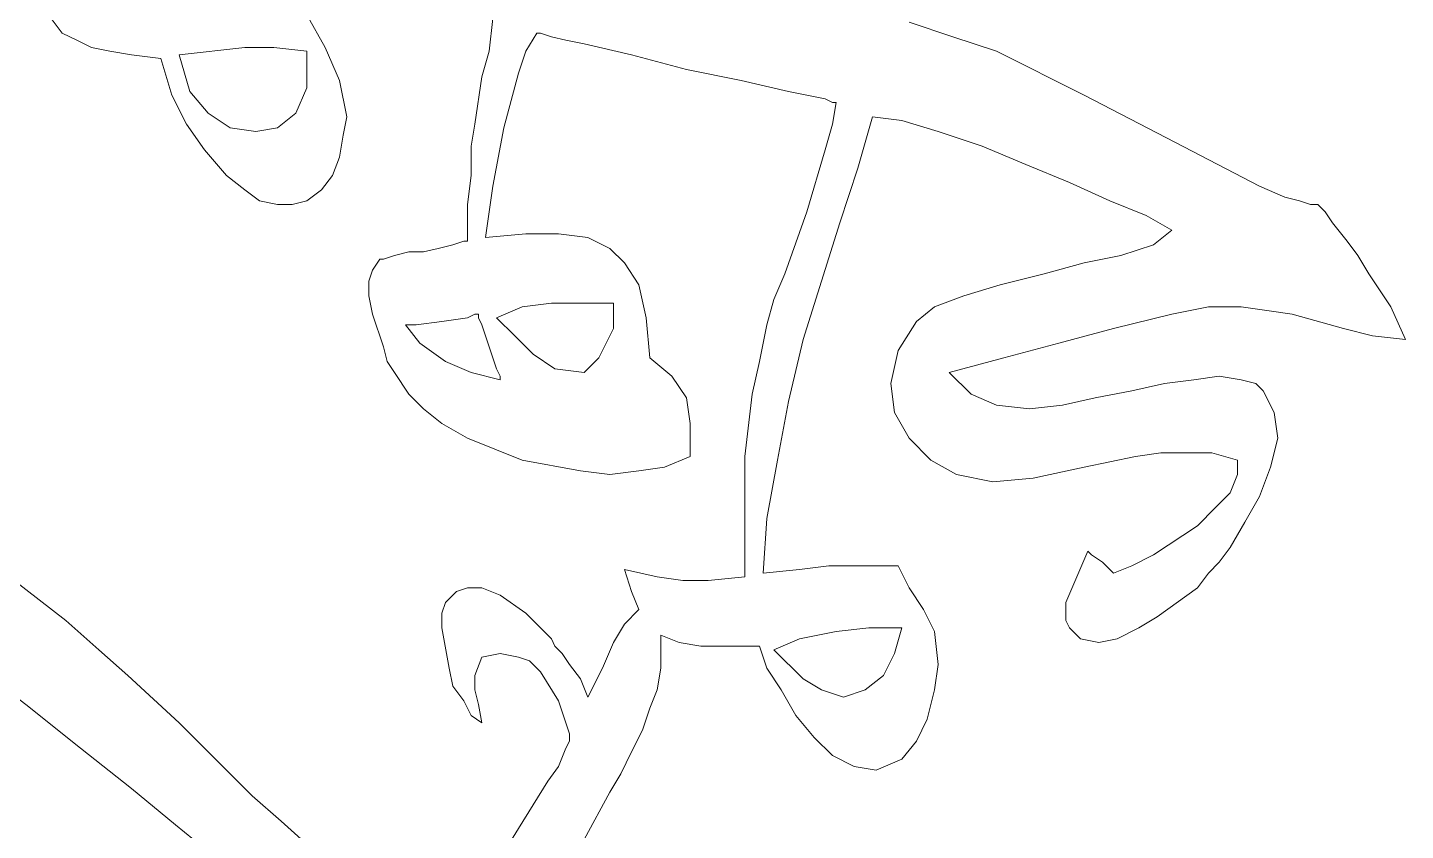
# Model space of a CAD drawing. Header units: centimetres. Extents: x -51 to 51, y -37 to 37.
# Drawn here: x -31.68 to -21.7, y 18.62 to 24.44 of the extents above; entities that cross this region are included whole.
import ezdxf

# ---------------------------------------------------------------- set-up
doc = ezdxf.new("R2010")
doc.units = ezdxf.units.CM
doc.header["$MEASUREMENT"] = 0
doc.layers.add('Layer 1', color=7, linetype='Continuous')

msp = doc.modelspace()

# ---------------------------------------------------------------- linework, layer by layer
at = {"layer": 'Layer 1', "lineweight": 9}
for points, knots in [([(-31.61771, 24.7975), (-31.61771, 24.7975), (-31.56484, 24.63888), (-31.56484, 24.63888), (-31.56484, 24.63888), (-31.56484, 24.63888), (-31.51196, 24.5067), (-31.51196, 24.5067), (-31.51196, 24.5067), (-31.51196, 24.5067), (-31.43265, 24.40095), (-31.43265, 24.40095), (-31.43265, 24.40095), (-31.43265, 24.40095), (-31.32691, 24.34808), (-31.32691, 24.34808), (-31.32691, 24.34808), (-31.32691, 24.34808), (-31.22116, 24.2952), (-31.22116, 24.2952), (-31.22116, 24.2952), (-31.22116, 24.2952), (-31.08898, 24.26877), (-31.08898, 24.26877), (-31.08898, 24.26877), (-31.08898, 24.26877), (-30.93036, 24.24233), (-30.93036, 24.24233), (-30.93036, 24.24233), (-30.93036, 24.24233), (-30.71887, 24.21589), (-30.71887, 24.21589)], [0, 0, 0, 0, 0.1111111, 0.1111111, 0.1111111, 0.1111111, 0.2222222, 0.2222222, 0.2222222, 0.2222222, 0.3333333, 0.3333333, 0.3333333, 0.3333333, 0.4444444, 0.4444444, 0.4444444, 0.4444444, 0.5555556, 0.5555556, 0.5555556, 0.5555556, 0.6666667, 0.6666667, 0.6666667, 0.6666667, 0.7777778, 0.7777778, 0.7777778, 0.7777778, 1, 1, 1, 1]), ([(-29.42348, 23.50211), (-29.42348, 23.50211), (-29.39704, 23.66073), (-29.39704, 23.66073), (-29.39704, 23.66073), (-29.39704, 23.66073), (-29.37061, 23.79291), (-29.37061, 23.79291), (-29.37061, 23.79291), (-29.37061, 23.79291), (-29.42348, 24.05728), (-29.42348, 24.05728), (-29.42348, 24.05728), (-29.42348, 24.05728), (-29.52923, 24.2952), (-29.52923, 24.2952), (-29.52923, 24.2952), (-29.52923, 24.2952), (-29.66141, 24.53313), (-29.66141, 24.53313)], [0, 0, 0, 0, 0.1666667, 0.1666667, 0.1666667, 0.1666667, 0.3333333, 0.3333333, 0.3333333, 0.3333333, 0.5, 0.5, 0.5, 0.5, 0.6666667, 0.6666667, 0.6666667, 0.6666667, 1, 1, 1, 1]), ([(-28.31315, 24.5067), (-28.31315, 24.5067), (-28.33958, 24.26877), (-28.33958, 24.26877), (-28.33958, 24.26877), (-28.33958, 24.26877), (-28.39246, 24.08371), (-28.39246, 24.08371), (-28.39246, 24.08371), (-28.39246, 24.08371), (-28.44533, 23.74004), (-28.44533, 23.74004), (-28.44533, 23.74004), (-28.44533, 23.74004), (-28.47177, 23.58142), (-28.47177, 23.58142), (-28.47177, 23.58142), (-28.47177, 23.58142), (-28.47177, 23.36993), (-28.47177, 23.36993), (-28.47177, 23.36993), (-28.47177, 23.36993), (-28.4982, 23.15844), (-28.4982, 23.15844), (-28.4982, 23.15844), (-28.4982, 23.15844), (-28.4982, 22.89407), (-28.4982, 22.89407)], [0, 0, 0, 0, 0.125, 0.125, 0.125, 0.125, 0.25, 0.25, 0.25, 0.25, 0.375, 0.375, 0.375, 0.375, 0.5, 0.5, 0.5, 0.5, 0.625, 0.625, 0.625, 0.625, 0.75, 0.75, 0.75, 0.75, 1, 1, 1, 1]), ([(-25.29939, 24.48026), (-25.29939, 24.48026), (-24.98215, 24.37451), (-24.98215, 24.37451), (-24.98215, 24.37451), (-24.98215, 24.37451), (-24.66491, 24.26877), (-24.66491, 24.26877), (-24.66491, 24.26877), (-24.66491, 24.26877), (-24.03044, 23.95153), (-24.03044, 23.95153), (-24.03044, 23.95153), (-24.03044, 23.95153), (-23.36953, 23.60786), (-23.36953, 23.60786), (-23.36953, 23.60786), (-23.36953, 23.60786), (-22.76149, 23.29062), (-22.76149, 23.29062)], [0, 0, 0, 0, 0.1666667, 0.1666667, 0.1666667, 0.1666667, 0.3333333, 0.3333333, 0.3333333, 0.3333333, 0.5, 0.5, 0.5, 0.5, 0.6666667, 0.6666667, 0.6666667, 0.6666667, 1, 1, 1, 1]), ([(-28.36602, 22.92051), (-28.36602, 22.92051), (-28.33958, 23.10556), (-28.33958, 23.10556), (-28.33958, 23.10556), (-28.33958, 23.10556), (-28.31315, 23.29062), (-28.31315, 23.29062), (-28.31315, 23.29062), (-28.31315, 23.29062), (-28.23384, 23.7136), (-28.23384, 23.7136), (-28.23384, 23.7136), (-28.23384, 23.7136), (-28.12809, 24.11015), (-28.12809, 24.11015), (-28.12809, 24.11015), (-28.12809, 24.11015), (-28.07522, 24.26877), (-28.07522, 24.26877), (-28.07522, 24.26877), (-28.07522, 24.26877), (-27.99591, 24.40095), (-27.99591, 24.40095)], [0, 0, 0, 0, 0.1428571, 0.1428571, 0.1428571, 0.1428571, 0.2857143, 0.2857143, 0.2857143, 0.2857143, 0.4285714, 0.4285714, 0.4285714, 0.4285714, 0.5714286, 0.5714286, 0.5714286, 0.5714286, 0.7142857, 0.7142857, 0.7142857, 0.7142857, 1, 1, 1, 1]), ([(-27.99591, 24.40095), (-27.99591, 24.40095), (-27.96947, 24.40095), (-27.96947, 24.40095), (-27.96947, 24.40095), (-27.96947, 24.40095), (-27.89016, 24.37451), (-27.89016, 24.37451), (-27.89016, 24.37451), (-27.89016, 24.37451), (-27.78442, 24.34808), (-27.78442, 24.34808), (-27.78442, 24.34808), (-27.78442, 24.34808), (-27.65224, 24.32164), (-27.65224, 24.32164), (-27.65224, 24.32164), (-27.65224, 24.32164), (-27.30856, 24.24233), (-27.30856, 24.24233), (-27.30856, 24.24233), (-27.30856, 24.24233), (-26.91201, 24.13659), (-26.91201, 24.13659), (-26.91201, 24.13659), (-26.91201, 24.13659), (-26.51547, 24.05728), (-26.51547, 24.05728), (-26.51547, 24.05728), (-26.51547, 24.05728), (-26.17179, 23.97797), (-26.17179, 23.97797), (-26.17179, 23.97797), (-26.17179, 23.97797), (-26.03961, 23.95153), (-26.03961, 23.95153), (-26.03961, 23.95153), (-26.03961, 23.95153), (-25.90743, 23.92509), (-25.90743, 23.92509), (-25.90743, 23.92509), (-25.90743, 23.92509), (-25.85456, 23.89866), (-25.85456, 23.89866), (-25.85456, 23.89866), (-25.85456, 23.89866), (-25.82812, 23.89866), (-25.82812, 23.89866)], [0, 0, 0, 0, 0.0769231, 0.0769231, 0.0769231, 0.0769231, 0.1538462, 0.1538462, 0.1538462, 0.1538462, 0.2307692, 0.2307692, 0.2307692, 0.2307692, 0.3076923, 0.3076923, 0.3076923, 0.3076923, 0.3846154, 0.3846154, 0.3846154, 0.3846154, 0.4615385, 0.4615385, 0.4615385, 0.4615385, 0.5384615, 0.5384615, 0.5384615, 0.5384615, 0.6153846, 0.6153846, 0.6153846, 0.6153846, 0.6923077, 0.6923077, 0.6923077, 0.6923077, 0.7692308, 0.7692308, 0.7692308, 0.7692308, 0.8461538, 0.8461538, 0.8461538, 0.8461538, 1, 1, 1, 1]), ([(-29.66141, 24.26877), (-29.66141, 24.26877), (-29.89934, 24.2952), (-29.89934, 24.2952), (-29.89934, 24.2952), (-29.89934, 24.2952), (-30.11083, 24.2952), (-30.11083, 24.2952), (-30.11083, 24.2952), (-30.11083, 24.2952), (-30.58669, 24.24233), (-30.58669, 24.24233)], [0, 0, 0, 0, 0.25, 0.25, 0.25, 0.25, 0.5, 0.5, 0.5, 0.5, 1, 1, 1, 1]), ([(-30.58669, 24.24233), (-30.58669, 24.24233), (-30.50738, 23.97797), (-30.50738, 23.97797), (-30.50738, 23.97797), (-30.50738, 23.97797), (-30.37519, 23.81935), (-30.37519, 23.81935), (-30.37519, 23.81935), (-30.37519, 23.81935), (-30.21658, 23.7136), (-30.21658, 23.7136), (-30.21658, 23.7136), (-30.21658, 23.7136), (-30.03152, 23.68717), (-30.03152, 23.68717), (-30.03152, 23.68717), (-30.03152, 23.68717), (-29.8729, 23.7136), (-29.8729, 23.7136), (-29.8729, 23.7136), (-29.8729, 23.7136), (-29.74072, 23.81935), (-29.74072, 23.81935), (-29.74072, 23.81935), (-29.74072, 23.81935), (-29.66141, 24.0044), (-29.66141, 24.0044), (-29.66141, 24.0044), (-29.66141, 24.0044), (-29.66141, 24.26877), (-29.66141, 24.26877)], [0, 0, 0, 0, 0.1111111, 0.1111111, 0.1111111, 0.1111111, 0.2222222, 0.2222222, 0.2222222, 0.2222222, 0.3333333, 0.3333333, 0.3333333, 0.3333333, 0.4444444, 0.4444444, 0.4444444, 0.4444444, 0.5555556, 0.5555556, 0.5555556, 0.5555556, 0.6666667, 0.6666667, 0.6666667, 0.6666667, 0.7777778, 0.7777778, 0.7777778, 0.7777778, 1, 1, 1, 1]), ([(-30.71887, 24.21589), (-30.71887, 24.21589), (-30.63956, 23.95153), (-30.63956, 23.95153), (-30.63956, 23.95153), (-30.63956, 23.95153), (-30.53381, 23.74004), (-30.53381, 23.74004), (-30.53381, 23.74004), (-30.53381, 23.74004), (-30.40163, 23.55498), (-30.40163, 23.55498), (-30.40163, 23.55498), (-30.40163, 23.55498), (-30.24301, 23.36993), (-30.24301, 23.36993)], [0, 0, 0, 0, 0.2, 0.2, 0.2, 0.2, 0.4, 0.4, 0.4, 0.4, 0.6, 0.6, 0.6, 0.6, 1, 1, 1, 1]), ([(-25.82812, 23.89866), (-25.82812, 23.89866), (-25.85456, 23.74004), (-25.85456, 23.74004), (-25.85456, 23.74004), (-25.85456, 23.74004), (-25.90743, 23.55498), (-25.90743, 23.55498), (-25.90743, 23.55498), (-25.90743, 23.55498), (-26.03961, 23.10556), (-26.03961, 23.10556), (-26.03961, 23.10556), (-26.03961, 23.10556), (-26.19823, 22.65614), (-26.19823, 22.65614), (-26.19823, 22.65614), (-26.19823, 22.65614), (-26.27754, 22.47109), (-26.27754, 22.47109), (-26.27754, 22.47109), (-26.27754, 22.47109), (-26.33041, 22.28603), (-26.33041, 22.28603)], [0, 0, 0, 0, 0.1428571, 0.1428571, 0.1428571, 0.1428571, 0.2857143, 0.2857143, 0.2857143, 0.2857143, 0.4285714, 0.4285714, 0.4285714, 0.4285714, 0.5714286, 0.5714286, 0.5714286, 0.5714286, 0.7142857, 0.7142857, 0.7142857, 0.7142857, 1, 1, 1, 1]), ([(-25.56375, 23.79291), (-25.56375, 23.79291), (-25.6695, 23.4228), (-25.6695, 23.4228), (-25.6695, 23.4228), (-25.6695, 23.4228), (-25.80168, 23.02625), (-25.80168, 23.02625), (-25.80168, 23.02625), (-25.80168, 23.02625), (-26.06605, 22.18029), (-26.06605, 22.18029), (-26.06605, 22.18029), (-26.06605, 22.18029), (-26.17179, 21.73087), (-26.17179, 21.73087), (-26.17179, 21.73087), (-26.17179, 21.73087), (-26.2511, 21.30788), (-26.2511, 21.30788), (-26.2511, 21.30788), (-26.2511, 21.30788), (-26.33041, 20.8849), (-26.33041, 20.8849), (-26.33041, 20.8849), (-26.33041, 20.8849), (-26.35685, 20.48835), (-26.35685, 20.48835)], [0, 0, 0, 0, 0.125, 0.125, 0.125, 0.125, 0.25, 0.25, 0.25, 0.25, 0.375, 0.375, 0.375, 0.375, 0.5, 0.5, 0.5, 0.5, 0.625, 0.625, 0.625, 0.625, 0.75, 0.75, 0.75, 0.75, 1, 1, 1, 1]), ([(-23.39596, 22.97338), (-23.39596, 22.97338), (-23.58102, 23.07913), (-23.58102, 23.07913), (-23.58102, 23.07913), (-23.58102, 23.07913), (-23.84538, 23.18487), (-23.84538, 23.18487), (-23.84538, 23.18487), (-23.84538, 23.18487), (-24.13618, 23.31705), (-24.13618, 23.31705), (-24.13618, 23.31705), (-24.13618, 23.31705), (-24.45342, 23.44924), (-24.45342, 23.44924), (-24.45342, 23.44924), (-24.45342, 23.44924), (-24.77066, 23.58142), (-24.77066, 23.58142), (-24.77066, 23.58142), (-24.77066, 23.58142), (-25.0879, 23.68717), (-25.0879, 23.68717), (-25.0879, 23.68717), (-25.0879, 23.68717), (-25.35226, 23.76647), (-25.35226, 23.76647), (-25.35226, 23.76647), (-25.35226, 23.76647), (-25.56375, 23.79291), (-25.56375, 23.79291)], [0, 0, 0, 0, 0.1111111, 0.1111111, 0.1111111, 0.1111111, 0.2222222, 0.2222222, 0.2222222, 0.2222222, 0.3333333, 0.3333333, 0.3333333, 0.3333333, 0.4444444, 0.4444444, 0.4444444, 0.4444444, 0.5555556, 0.5555556, 0.5555556, 0.5555556, 0.6666667, 0.6666667, 0.6666667, 0.6666667, 0.7777778, 0.7777778, 0.7777778, 0.7777778, 1, 1, 1, 1]), ([(-30.24301, 23.36993), (-30.24301, 23.36993), (-30.11083, 23.26418), (-30.11083, 23.26418), (-30.11083, 23.26418), (-30.11083, 23.26418), (-30.00508, 23.18487), (-30.00508, 23.18487), (-30.00508, 23.18487), (-30.00508, 23.18487), (-29.8729, 23.15844), (-29.8729, 23.15844), (-29.8729, 23.15844), (-29.8729, 23.15844), (-29.76716, 23.15844), (-29.76716, 23.15844), (-29.76716, 23.15844), (-29.76716, 23.15844), (-29.66141, 23.18487), (-29.66141, 23.18487), (-29.66141, 23.18487), (-29.66141, 23.18487), (-29.55566, 23.26418), (-29.55566, 23.26418), (-29.55566, 23.26418), (-29.55566, 23.26418), (-29.47635, 23.36993), (-29.47635, 23.36993), (-29.47635, 23.36993), (-29.47635, 23.36993), (-29.42348, 23.50211), (-29.42348, 23.50211)], [0, 0, 0, 0, 0.1111111, 0.1111111, 0.1111111, 0.1111111, 0.2222222, 0.2222222, 0.2222222, 0.2222222, 0.3333333, 0.3333333, 0.3333333, 0.3333333, 0.4444444, 0.4444444, 0.4444444, 0.4444444, 0.5555556, 0.5555556, 0.5555556, 0.5555556, 0.6666667, 0.6666667, 0.6666667, 0.6666667, 0.7777778, 0.7777778, 0.7777778, 0.7777778, 1, 1, 1, 1]), ([(-22.76149, 23.29062), (-22.76149, 23.29062), (-22.57643, 23.21131), (-22.57643, 23.21131), (-22.57643, 23.21131), (-22.57643, 23.21131), (-22.47069, 23.18487), (-22.47069, 23.18487), (-22.47069, 23.18487), (-22.47069, 23.18487), (-22.39138, 23.15844), (-22.39138, 23.15844), (-22.39138, 23.15844), (-22.39138, 23.15844), (-22.3385, 23.15844), (-22.3385, 23.15844), (-22.3385, 23.15844), (-22.3385, 23.15844), (-22.28563, 23.10556), (-22.28563, 23.10556), (-22.28563, 23.10556), (-22.28563, 23.10556), (-22.23276, 23.02625), (-22.23276, 23.02625), (-22.23276, 23.02625), (-22.23276, 23.02625), (-22.12701, 22.89407), (-22.12701, 22.89407), (-22.12701, 22.89407), (-22.12701, 22.89407), (-22.0477, 22.78832), (-22.0477, 22.78832), (-22.0477, 22.78832), (-22.0477, 22.78832), (-21.96839, 22.65614), (-21.96839, 22.65614)], [0, 0, 0, 0, 0.1, 0.1, 0.1, 0.1, 0.2, 0.2, 0.2, 0.2, 0.3, 0.3, 0.3, 0.3, 0.4, 0.4, 0.4, 0.4, 0.5, 0.5, 0.5, 0.5, 0.6, 0.6, 0.6, 0.6, 0.7, 0.7, 0.7, 0.7, 0.8, 0.8, 0.8, 0.8, 1, 1, 1, 1]), ([(-25.24652, 22.31247), (-25.24652, 22.31247), (-25.11433, 22.41821), (-25.11433, 22.41821), (-25.11433, 22.41821), (-25.11433, 22.41821), (-24.90284, 22.49752), (-24.90284, 22.49752), (-24.90284, 22.49752), (-24.90284, 22.49752), (-24.63848, 22.57683), (-24.63848, 22.57683), (-24.63848, 22.57683), (-24.63848, 22.57683), (-24.32124, 22.65614), (-24.32124, 22.65614), (-24.32124, 22.65614), (-24.32124, 22.65614), (-24.03044, 22.73545), (-24.03044, 22.73545), (-24.03044, 22.73545), (-24.03044, 22.73545), (-23.76607, 22.78832), (-23.76607, 22.78832), (-23.76607, 22.78832), (-23.76607, 22.78832), (-23.52815, 22.86763), (-23.52815, 22.86763), (-23.52815, 22.86763), (-23.52815, 22.86763), (-23.39596, 22.97338), (-23.39596, 22.97338)], [0, 0, 0, 0, 0.1111111, 0.1111111, 0.1111111, 0.1111111, 0.2222222, 0.2222222, 0.2222222, 0.2222222, 0.3333333, 0.3333333, 0.3333333, 0.3333333, 0.4444444, 0.4444444, 0.4444444, 0.4444444, 0.5555556, 0.5555556, 0.5555556, 0.5555556, 0.6666667, 0.6666667, 0.6666667, 0.6666667, 0.7777778, 0.7777778, 0.7777778, 0.7777778, 1, 1, 1, 1]), ([(-28.4982, 22.89407), (-28.4982, 22.89407), (-28.52464, 22.89407), (-28.52464, 22.89407), (-28.52464, 22.89407), (-28.52464, 22.89407), (-28.60395, 22.86763), (-28.60395, 22.86763), (-28.60395, 22.86763), (-28.60395, 22.86763), (-28.7097, 22.8412), (-28.7097, 22.8412), (-28.7097, 22.8412), (-28.7097, 22.8412), (-28.81544, 22.81476), (-28.81544, 22.81476), (-28.81544, 22.81476), (-28.81544, 22.81476), (-28.92119, 22.81476), (-28.92119, 22.81476), (-28.92119, 22.81476), (-28.92119, 22.81476), (-29.02693, 22.78832), (-29.02693, 22.78832), (-29.02693, 22.78832), (-29.02693, 22.78832), (-29.10624, 22.76189), (-29.10624, 22.76189), (-29.10624, 22.76189), (-29.10624, 22.76189), (-29.13268, 22.76189), (-29.13268, 22.76189)], [0, 0, 0, 0, 0.1111111, 0.1111111, 0.1111111, 0.1111111, 0.2222222, 0.2222222, 0.2222222, 0.2222222, 0.3333333, 0.3333333, 0.3333333, 0.3333333, 0.4444444, 0.4444444, 0.4444444, 0.4444444, 0.5555556, 0.5555556, 0.5555556, 0.5555556, 0.6666667, 0.6666667, 0.6666667, 0.6666667, 0.7777778, 0.7777778, 0.7777778, 0.7777778, 1, 1, 1, 1]), ([(-27.17638, 22.0481), (-27.17638, 22.0481), (-27.20282, 22.3389), (-27.20282, 22.3389), (-27.20282, 22.3389), (-27.20282, 22.3389), (-27.25569, 22.57683), (-27.25569, 22.57683), (-27.25569, 22.57683), (-27.25569, 22.57683), (-27.36144, 22.73545), (-27.36144, 22.73545), (-27.36144, 22.73545), (-27.36144, 22.73545), (-27.46718, 22.8412), (-27.46718, 22.8412), (-27.46718, 22.8412), (-27.46718, 22.8412), (-27.6258, 22.92051), (-27.6258, 22.92051), (-27.6258, 22.92051), (-27.6258, 22.92051), (-27.83729, 22.94694), (-27.83729, 22.94694), (-27.83729, 22.94694), (-27.83729, 22.94694), (-28.07522, 22.94694), (-28.07522, 22.94694), (-28.07522, 22.94694), (-28.07522, 22.94694), (-28.36602, 22.92051), (-28.36602, 22.92051)], [0, 0, 0, 0, 0.1111111, 0.1111111, 0.1111111, 0.1111111, 0.2222222, 0.2222222, 0.2222222, 0.2222222, 0.3333333, 0.3333333, 0.3333333, 0.3333333, 0.4444444, 0.4444444, 0.4444444, 0.4444444, 0.5555556, 0.5555556, 0.5555556, 0.5555556, 0.6666667, 0.6666667, 0.6666667, 0.6666667, 0.7777778, 0.7777778, 0.7777778, 0.7777778, 1, 1, 1, 1]), ([(-29.13268, 22.76189), (-29.13268, 22.76189), (-29.18555, 22.68258), (-29.18555, 22.68258), (-29.18555, 22.68258), (-29.18555, 22.68258), (-29.21199, 22.60327), (-29.21199, 22.60327), (-29.21199, 22.60327), (-29.21199, 22.60327), (-29.21199, 22.49752), (-29.21199, 22.49752), (-29.21199, 22.49752), (-29.21199, 22.49752), (-29.18555, 22.36534), (-29.18555, 22.36534), (-29.18555, 22.36534), (-29.18555, 22.36534), (-29.10624, 22.12741), (-29.10624, 22.12741), (-29.10624, 22.12741), (-29.10624, 22.12741), (-29.07981, 22.02167), (-29.07981, 22.02167), (-29.07981, 22.02167), (-29.07981, 22.02167), (-29.02693, 21.94236), (-29.02693, 21.94236)], [0, 0, 0, 0, 0.125, 0.125, 0.125, 0.125, 0.25, 0.25, 0.25, 0.25, 0.375, 0.375, 0.375, 0.375, 0.5, 0.5, 0.5, 0.5, 0.625, 0.625, 0.625, 0.625, 0.75, 0.75, 0.75, 0.75, 1, 1, 1, 1]), ([(-21.96839, 22.65614), (-21.96839, 22.65614), (-21.80977, 22.41821), (-21.80977, 22.41821), (-21.80977, 22.41821), (-21.80977, 22.41821), (-21.70403, 22.18029), (-21.70403, 22.18029)], [0, 0, 0, 0, 0.3333333, 0.3333333, 0.3333333, 0.3333333, 1, 1, 1, 1]), ([(-28.94762, 22.28603), (-28.94762, 22.28603), (-28.92119, 22.28603), (-28.92119, 22.28603), (-28.92119, 22.28603), (-28.92119, 22.28603), (-28.86831, 22.28603), (-28.86831, 22.28603), (-28.86831, 22.28603), (-28.86831, 22.28603), (-28.68326, 22.31247), (-28.68326, 22.31247), (-28.68326, 22.31247), (-28.68326, 22.31247), (-28.4982, 22.3389), (-28.4982, 22.3389), (-28.4982, 22.3389), (-28.4982, 22.3389), (-28.44533, 22.36534), (-28.44533, 22.36534), (-28.44533, 22.36534), (-28.44533, 22.36534), (-28.41889, 22.36534), (-28.41889, 22.36534)], [0, 0, 0, 0, 0.1428571, 0.1428571, 0.1428571, 0.1428571, 0.2857143, 0.2857143, 0.2857143, 0.2857143, 0.4285714, 0.4285714, 0.4285714, 0.4285714, 0.5714286, 0.5714286, 0.5714286, 0.5714286, 0.7142857, 0.7142857, 0.7142857, 0.7142857, 1, 1, 1, 1]), ([(-28.41889, 22.36534), (-28.41889, 22.36534), (-28.41889, 22.3389), (-28.41889, 22.3389), (-28.41889, 22.3389), (-28.41889, 22.3389), (-28.39246, 22.28603), (-28.39246, 22.28603), (-28.39246, 22.28603), (-28.39246, 22.28603), (-28.33958, 22.12741), (-28.33958, 22.12741), (-28.33958, 22.12741), (-28.33958, 22.12741), (-28.28671, 21.96879), (-28.28671, 21.96879), (-28.28671, 21.96879), (-28.28671, 21.96879), (-28.26028, 21.91592), (-28.26028, 21.91592), (-28.26028, 21.91592), (-28.26028, 21.91592), (-28.26028, 21.88948), (-28.26028, 21.88948)], [0, 0, 0, 0, 0.1428571, 0.1428571, 0.1428571, 0.1428571, 0.2857143, 0.2857143, 0.2857143, 0.2857143, 0.4285714, 0.4285714, 0.4285714, 0.4285714, 0.5714286, 0.5714286, 0.5714286, 0.5714286, 0.7142857, 0.7142857, 0.7142857, 0.7142857, 1, 1, 1, 1]), ([(-28.28671, 22.3389), (-28.28671, 22.3389), (-28.10166, 22.41821), (-28.10166, 22.41821), (-28.10166, 22.41821), (-28.10166, 22.41821), (-27.89016, 22.44465), (-27.89016, 22.44465), (-27.89016, 22.44465), (-27.89016, 22.44465), (-27.65224, 22.44465), (-27.65224, 22.44465), (-27.65224, 22.44465), (-27.65224, 22.44465), (-27.44074, 22.44465), (-27.44074, 22.44465)], [0, 0, 0, 0, 0.2, 0.2, 0.2, 0.2, 0.4, 0.4, 0.4, 0.4, 0.6, 0.6, 0.6, 0.6, 1, 1, 1, 1]), ([(-27.44074, 22.44465), (-27.44074, 22.44465), (-27.44074, 22.2596), (-27.44074, 22.2596), (-27.44074, 22.2596), (-27.44074, 22.2596), (-27.49362, 22.15385), (-27.49362, 22.15385), (-27.49362, 22.15385), (-27.49362, 22.15385), (-27.54649, 22.0481), (-27.54649, 22.0481), (-27.54649, 22.0481), (-27.54649, 22.0481), (-27.65224, 21.94236), (-27.65224, 21.94236)], [0, 0, 0, 0, 0.2, 0.2, 0.2, 0.2, 0.4, 0.4, 0.4, 0.4, 0.6, 0.6, 0.6, 0.6, 1, 1, 1, 1]), ([(-23.39596, 22.36534), (-23.39596, 22.36534), (-23.81895, 22.2596), (-23.81895, 22.2596), (-23.81895, 22.2596), (-23.81895, 22.2596), (-24.21549, 22.15385), (-24.21549, 22.15385), (-24.21549, 22.15385), (-24.21549, 22.15385), (-24.61204, 22.0481), (-24.61204, 22.0481), (-24.61204, 22.0481), (-24.61204, 22.0481), (-25.00859, 21.94236), (-25.00859, 21.94236)], [0, 0, 0, 0, 0.2, 0.2, 0.2, 0.2, 0.4, 0.4, 0.4, 0.4, 0.6, 0.6, 0.6, 0.6, 1, 1, 1, 1]), ([(-21.70403, 22.18029), (-21.70403, 22.18029), (-21.94196, 22.20672), (-21.94196, 22.20672), (-21.94196, 22.20672), (-21.94196, 22.20672), (-22.15345, 22.2596), (-22.15345, 22.2596), (-22.15345, 22.2596), (-22.15345, 22.2596), (-22.52356, 22.36534), (-22.52356, 22.36534), (-22.52356, 22.36534), (-22.52356, 22.36534), (-22.70861, 22.39178), (-22.70861, 22.39178), (-22.70861, 22.39178), (-22.70861, 22.39178), (-22.89367, 22.41821), (-22.89367, 22.41821), (-22.89367, 22.41821), (-22.89367, 22.41821), (-23.1316, 22.41821), (-23.1316, 22.41821), (-23.1316, 22.41821), (-23.1316, 22.41821), (-23.39596, 22.36534), (-23.39596, 22.36534)], [0, 0, 0, 0, 0.125, 0.125, 0.125, 0.125, 0.25, 0.25, 0.25, 0.25, 0.375, 0.375, 0.375, 0.375, 0.5, 0.5, 0.5, 0.5, 0.625, 0.625, 0.625, 0.625, 0.75, 0.75, 0.75, 0.75, 1, 1, 1, 1]), ([(-28.26028, 21.88948), (-28.26028, 21.88948), (-28.47177, 21.94236), (-28.47177, 21.94236), (-28.47177, 21.94236), (-28.47177, 21.94236), (-28.65682, 22.02167), (-28.65682, 22.02167), (-28.65682, 22.02167), (-28.65682, 22.02167), (-28.84188, 22.15385), (-28.84188, 22.15385), (-28.84188, 22.15385), (-28.84188, 22.15385), (-28.94762, 22.28603), (-28.94762, 22.28603)], [0, 0, 0, 0, 0.2, 0.2, 0.2, 0.2, 0.4, 0.4, 0.4, 0.4, 0.6, 0.6, 0.6, 0.6, 1, 1, 1, 1]), ([(-27.65224, 21.94236), (-27.65224, 21.94236), (-27.86373, 21.96879), (-27.86373, 21.96879), (-27.86373, 21.96879), (-27.86373, 21.96879), (-28.02235, 22.07454), (-28.02235, 22.07454), (-28.02235, 22.07454), (-28.02235, 22.07454), (-28.15453, 22.20672), (-28.15453, 22.20672), (-28.15453, 22.20672), (-28.15453, 22.20672), (-28.28671, 22.3389), (-28.28671, 22.3389)], [0, 0, 0, 0, 0.2, 0.2, 0.2, 0.2, 0.4, 0.4, 0.4, 0.4, 0.6, 0.6, 0.6, 0.6, 1, 1, 1, 1]), ([(-26.33041, 22.28603), (-26.33041, 22.28603), (-26.38329, 22.02167), (-26.38329, 22.02167), (-26.38329, 22.02167), (-26.38329, 22.02167), (-26.43616, 21.78374), (-26.43616, 21.78374), (-26.43616, 21.78374), (-26.43616, 21.78374), (-26.48903, 21.33432), (-26.48903, 21.33432), (-26.48903, 21.33432), (-26.48903, 21.33432), (-26.48903, 20.91133), (-26.48903, 20.91133), (-26.48903, 20.91133), (-26.48903, 20.91133), (-26.48903, 20.46191), (-26.48903, 20.46191)], [0, 0, 0, 0, 0.1666667, 0.1666667, 0.1666667, 0.1666667, 0.3333333, 0.3333333, 0.3333333, 0.3333333, 0.5, 0.5, 0.5, 0.5, 0.6666667, 0.6666667, 0.6666667, 0.6666667, 1, 1, 1, 1]), ([(-24.40055, 21.1757), (-24.40055, 21.1757), (-24.69135, 21.14926), (-24.69135, 21.14926), (-24.69135, 21.14926), (-24.69135, 21.14926), (-24.95572, 21.20214), (-24.95572, 21.20214), (-24.95572, 21.20214), (-24.95572, 21.20214), (-25.14077, 21.30788), (-25.14077, 21.30788), (-25.14077, 21.30788), (-25.14077, 21.30788), (-25.29939, 21.4665), (-25.29939, 21.4665), (-25.29939, 21.4665), (-25.29939, 21.4665), (-25.40514, 21.65156), (-25.40514, 21.65156), (-25.40514, 21.65156), (-25.40514, 21.65156), (-25.43157, 21.86305), (-25.43157, 21.86305), (-25.43157, 21.86305), (-25.43157, 21.86305), (-25.3787, 22.10098), (-25.3787, 22.10098), (-25.3787, 22.10098), (-25.3787, 22.10098), (-25.24652, 22.31247), (-25.24652, 22.31247)], [0, 0, 0, 0, 0.1111111, 0.1111111, 0.1111111, 0.1111111, 0.2222222, 0.2222222, 0.2222222, 0.2222222, 0.3333333, 0.3333333, 0.3333333, 0.3333333, 0.4444444, 0.4444444, 0.4444444, 0.4444444, 0.5555556, 0.5555556, 0.5555556, 0.5555556, 0.6666667, 0.6666667, 0.6666667, 0.6666667, 0.7777778, 0.7777778, 0.7777778, 0.7777778, 1, 1, 1, 1]), ([(-26.88558, 21.33432), (-26.88558, 21.33432), (-26.88558, 21.57225), (-26.88558, 21.57225), (-26.88558, 21.57225), (-26.88558, 21.57225), (-26.91201, 21.7573), (-26.91201, 21.7573), (-26.91201, 21.7573), (-26.91201, 21.7573), (-27.01776, 21.91592), (-27.01776, 21.91592), (-27.01776, 21.91592), (-27.01776, 21.91592), (-27.17638, 22.0481), (-27.17638, 22.0481)], [0, 0, 0, 0, 0.2, 0.2, 0.2, 0.2, 0.4, 0.4, 0.4, 0.4, 0.6, 0.6, 0.6, 0.6, 1, 1, 1, 1]), ([(-29.02693, 21.94236), (-29.02693, 21.94236), (-28.92119, 21.78374), (-28.92119, 21.78374), (-28.92119, 21.78374), (-28.92119, 21.78374), (-28.81544, 21.67799), (-28.81544, 21.67799), (-28.81544, 21.67799), (-28.81544, 21.67799), (-28.68326, 21.57225), (-28.68326, 21.57225), (-28.68326, 21.57225), (-28.68326, 21.57225), (-28.4982, 21.4665), (-28.4982, 21.4665)], [0, 0, 0, 0, 0.2, 0.2, 0.2, 0.2, 0.4, 0.4, 0.4, 0.4, 0.6, 0.6, 0.6, 0.6, 1, 1, 1, 1]), ([(-25.00859, 21.94236), (-25.00859, 21.94236), (-24.84997, 21.78374), (-24.84997, 21.78374), (-24.84997, 21.78374), (-24.84997, 21.78374), (-24.66491, 21.70443), (-24.66491, 21.70443), (-24.66491, 21.70443), (-24.66491, 21.70443), (-24.42699, 21.67799), (-24.42699, 21.67799), (-24.42699, 21.67799), (-24.42699, 21.67799), (-24.18906, 21.70443), (-24.18906, 21.70443), (-24.18906, 21.70443), (-24.18906, 21.70443), (-23.95113, 21.7573), (-23.95113, 21.7573), (-23.95113, 21.7573), (-23.95113, 21.7573), (-23.68676, 21.81017), (-23.68676, 21.81017), (-23.68676, 21.81017), (-23.68676, 21.81017), (-23.44884, 21.86305), (-23.44884, 21.86305), (-23.44884, 21.86305), (-23.44884, 21.86305), (-23.23734, 21.88948), (-23.23734, 21.88948)], [0, 0, 0, 0, 0.1111111, 0.1111111, 0.1111111, 0.1111111, 0.2222222, 0.2222222, 0.2222222, 0.2222222, 0.3333333, 0.3333333, 0.3333333, 0.3333333, 0.4444444, 0.4444444, 0.4444444, 0.4444444, 0.5555556, 0.5555556, 0.5555556, 0.5555556, 0.6666667, 0.6666667, 0.6666667, 0.6666667, 0.7777778, 0.7777778, 0.7777778, 0.7777778, 1, 1, 1, 1]), ([(-23.23734, 21.88948), (-23.23734, 21.88948), (-23.05229, 21.91592), (-23.05229, 21.91592), (-23.05229, 21.91592), (-23.05229, 21.91592), (-22.89367, 21.88948), (-22.89367, 21.88948)], [0, 0, 0, 0, 0.3333333, 0.3333333, 0.3333333, 0.3333333, 1, 1, 1, 1]), ([(-22.89367, 21.88948), (-22.89367, 21.88948), (-22.78792, 21.86305), (-22.78792, 21.86305), (-22.78792, 21.86305), (-22.78792, 21.86305), (-22.73505, 21.81017), (-22.73505, 21.81017), (-22.73505, 21.81017), (-22.73505, 21.81017), (-22.65574, 21.65156), (-22.65574, 21.65156), (-22.65574, 21.65156), (-22.65574, 21.65156), (-22.6293, 21.4665), (-22.6293, 21.4665), (-22.6293, 21.4665), (-22.6293, 21.4665), (-22.68218, 21.25501), (-22.68218, 21.25501), (-22.68218, 21.25501), (-22.68218, 21.25501), (-22.76149, 21.04352), (-22.76149, 21.04352), (-22.76149, 21.04352), (-22.76149, 21.04352), (-22.86723, 20.85846), (-22.86723, 20.85846), (-22.86723, 20.85846), (-22.86723, 20.85846), (-22.97298, 20.67341), (-22.97298, 20.67341), (-22.97298, 20.67341), (-22.97298, 20.67341), (-23.05229, 20.56766), (-23.05229, 20.56766)], [0, 0, 0, 0, 0.1, 0.1, 0.1, 0.1, 0.2, 0.2, 0.2, 0.2, 0.3, 0.3, 0.3, 0.3, 0.4, 0.4, 0.4, 0.4, 0.5, 0.5, 0.5, 0.5, 0.6, 0.6, 0.6, 0.6, 0.7, 0.7, 0.7, 0.7, 0.8, 0.8, 0.8, 0.8, 1, 1, 1, 1]), ([(-28.4982, 21.4665), (-28.4982, 21.4665), (-28.10166, 21.30788), (-28.10166, 21.30788), (-28.10166, 21.30788), (-28.10166, 21.30788), (-27.67867, 21.22857), (-27.67867, 21.22857), (-27.67867, 21.22857), (-27.67867, 21.22857), (-27.46718, 21.20214), (-27.46718, 21.20214), (-27.46718, 21.20214), (-27.46718, 21.20214), (-27.25569, 21.22857), (-27.25569, 21.22857), (-27.25569, 21.22857), (-27.25569, 21.22857), (-27.07063, 21.25501), (-27.07063, 21.25501), (-27.07063, 21.25501), (-27.07063, 21.25501), (-26.88558, 21.33432), (-26.88558, 21.33432)], [0, 0, 0, 0, 0.1428571, 0.1428571, 0.1428571, 0.1428571, 0.2857143, 0.2857143, 0.2857143, 0.2857143, 0.4285714, 0.4285714, 0.4285714, 0.4285714, 0.5714286, 0.5714286, 0.5714286, 0.5714286, 0.7142857, 0.7142857, 0.7142857, 0.7142857, 1, 1, 1, 1]), ([(-22.92011, 21.30788), (-22.92011, 21.30788), (-23.10516, 21.36075), (-23.10516, 21.36075), (-23.10516, 21.36075), (-23.10516, 21.36075), (-23.26378, 21.36075), (-23.26378, 21.36075), (-23.26378, 21.36075), (-23.26378, 21.36075), (-23.47527, 21.36075), (-23.47527, 21.36075), (-23.47527, 21.36075), (-23.47527, 21.36075), (-23.66033, 21.33432), (-23.66033, 21.33432), (-23.66033, 21.33432), (-23.66033, 21.33432), (-24.03044, 21.25501), (-24.03044, 21.25501), (-24.03044, 21.25501), (-24.03044, 21.25501), (-24.40055, 21.1757), (-24.40055, 21.1757)], [0, 0, 0, 0, 0.1428571, 0.1428571, 0.1428571, 0.1428571, 0.2857143, 0.2857143, 0.2857143, 0.2857143, 0.4285714, 0.4285714, 0.4285714, 0.4285714, 0.5714286, 0.5714286, 0.5714286, 0.5714286, 0.7142857, 0.7142857, 0.7142857, 0.7142857, 1, 1, 1, 1]), ([(-23.81895, 20.48835), (-23.81895, 20.48835), (-23.68676, 20.54122), (-23.68676, 20.54122), (-23.68676, 20.54122), (-23.68676, 20.54122), (-23.52815, 20.62053), (-23.52815, 20.62053), (-23.52815, 20.62053), (-23.52815, 20.62053), (-23.21091, 20.83203), (-23.21091, 20.83203), (-23.21091, 20.83203), (-23.21091, 20.83203), (-23.07873, 20.96421), (-23.07873, 20.96421), (-23.07873, 20.96421), (-23.07873, 20.96421), (-22.97298, 21.06995), (-22.97298, 21.06995), (-22.97298, 21.06995), (-22.97298, 21.06995), (-22.92011, 21.20214), (-22.92011, 21.20214), (-22.92011, 21.20214), (-22.92011, 21.20214), (-22.92011, 21.30788), (-22.92011, 21.30788)], [0, 0, 0, 0, 0.125, 0.125, 0.125, 0.125, 0.25, 0.25, 0.25, 0.25, 0.375, 0.375, 0.375, 0.375, 0.5, 0.5, 0.5, 0.5, 0.625, 0.625, 0.625, 0.625, 0.75, 0.75, 0.75, 0.75, 1, 1, 1, 1]), ([(-31.40622, 20.14468), (-31.40622, 20.14468), (-31.98782, 20.5941), (-31.98782, 20.5941), (-31.98782, 20.5941), (-31.98782, 20.5941), (-32.54299, 21.06995), (-32.54299, 21.06995)], [0, 0, 0, 0, 0.3333333, 0.3333333, 0.3333333, 0.3333333, 1, 1, 1, 1]), ([(-24.05687, 20.01249), (-24.05687, 20.01249), (-24.13618, 20.0918), (-24.13618, 20.0918), (-24.13618, 20.0918), (-24.13618, 20.0918), (-24.16262, 20.14468), (-24.16262, 20.14468), (-24.16262, 20.14468), (-24.16262, 20.14468), (-24.16262, 20.22399), (-24.16262, 20.22399), (-24.16262, 20.22399), (-24.16262, 20.22399), (-24.16262, 20.27686), (-24.16262, 20.27686), (-24.16262, 20.27686), (-24.16262, 20.27686), (-24.08331, 20.46191), (-24.08331, 20.46191), (-24.08331, 20.46191), (-24.08331, 20.46191), (-24.004, 20.64697), (-24.004, 20.64697)], [0, 0, 0, 0, 0.1428571, 0.1428571, 0.1428571, 0.1428571, 0.2857143, 0.2857143, 0.2857143, 0.2857143, 0.4285714, 0.4285714, 0.4285714, 0.4285714, 0.5714286, 0.5714286, 0.5714286, 0.5714286, 0.7142857, 0.7142857, 0.7142857, 0.7142857, 1, 1, 1, 1]), ([(-23.05229, 20.56766), (-23.05229, 20.56766), (-23.1316, 20.48835), (-23.1316, 20.48835), (-23.1316, 20.48835), (-23.1316, 20.48835), (-23.21091, 20.3826), (-23.21091, 20.3826), (-23.21091, 20.3826), (-23.21091, 20.3826), (-23.50171, 20.17111), (-23.50171, 20.17111), (-23.50171, 20.17111), (-23.50171, 20.17111), (-23.63389, 20.0918), (-23.63389, 20.0918), (-23.63389, 20.0918), (-23.63389, 20.0918), (-23.79251, 20.01249), (-23.79251, 20.01249), (-23.79251, 20.01249), (-23.79251, 20.01249), (-23.92469, 19.98606), (-23.92469, 19.98606), (-23.92469, 19.98606), (-23.92469, 19.98606), (-24.05687, 20.01249), (-24.05687, 20.01249)], [0, 0, 0, 0, 0.125, 0.125, 0.125, 0.125, 0.25, 0.25, 0.25, 0.25, 0.375, 0.375, 0.375, 0.375, 0.5, 0.5, 0.5, 0.5, 0.625, 0.625, 0.625, 0.625, 0.75, 0.75, 0.75, 0.75, 1, 1, 1, 1]), ([(-24.004, 20.64697), (-24.004, 20.64697), (-23.97757, 20.62053), (-23.97757, 20.62053), (-23.97757, 20.62053), (-23.97757, 20.62053), (-23.89826, 20.56766), (-23.89826, 20.56766), (-23.89826, 20.56766), (-23.89826, 20.56766), (-23.84538, 20.51479), (-23.84538, 20.51479), (-23.84538, 20.51479), (-23.84538, 20.51479), (-23.81895, 20.48835), (-23.81895, 20.48835)], [0, 0, 0, 0, 0.2, 0.2, 0.2, 0.2, 0.4, 0.4, 0.4, 0.4, 0.6, 0.6, 0.6, 0.6, 1, 1, 1, 1]), ([(-26.48903, 20.46191), (-26.48903, 20.46191), (-26.7534, 20.43548), (-26.7534, 20.43548), (-26.7534, 20.43548), (-26.7534, 20.43548), (-26.93845, 20.43548), (-26.93845, 20.43548), (-26.93845, 20.43548), (-26.93845, 20.43548), (-27.12351, 20.46191), (-27.12351, 20.46191), (-27.12351, 20.46191), (-27.12351, 20.46191), (-27.36144, 20.51479), (-27.36144, 20.51479)], [0, 0, 0, 0, 0.2, 0.2, 0.2, 0.2, 0.4, 0.4, 0.4, 0.4, 0.6, 0.6, 0.6, 0.6, 1, 1, 1, 1]), ([(-27.36144, 20.51479), (-27.36144, 20.51479), (-27.30856, 20.35617), (-27.30856, 20.35617), (-27.30856, 20.35617), (-27.30856, 20.35617), (-27.25569, 20.22399), (-27.25569, 20.22399)], [0, 0, 0, 0, 0.3333333, 0.3333333, 0.3333333, 0.3333333, 1, 1, 1, 1]), ([(-26.35685, 20.48835), (-26.35685, 20.48835), (-26.09248, 20.51479), (-26.09248, 20.51479), (-26.09248, 20.51479), (-26.09248, 20.51479), (-25.88099, 20.54122), (-25.88099, 20.54122), (-25.88099, 20.54122), (-25.88099, 20.54122), (-25.64306, 20.54122), (-25.64306, 20.54122), (-25.64306, 20.54122), (-25.64306, 20.54122), (-25.3787, 20.54122), (-25.3787, 20.54122)], [0, 0, 0, 0, 0.2, 0.2, 0.2, 0.2, 0.4, 0.4, 0.4, 0.4, 0.6, 0.6, 0.6, 0.6, 1, 1, 1, 1]), ([(-25.3787, 20.54122), (-25.3787, 20.54122), (-25.29939, 20.3826), (-25.29939, 20.3826), (-25.29939, 20.3826), (-25.29939, 20.3826), (-25.19364, 20.22399), (-25.19364, 20.22399), (-25.19364, 20.22399), (-25.19364, 20.22399), (-25.11433, 20.06537), (-25.11433, 20.06537), (-25.11433, 20.06537), (-25.11433, 20.06537), (-25.0879, 19.82744), (-25.0879, 19.82744)], [0, 0, 0, 0, 0.2, 0.2, 0.2, 0.2, 0.4, 0.4, 0.4, 0.4, 0.6, 0.6, 0.6, 0.6, 1, 1, 1, 1]), ([(-27.94304, 20.06537), (-27.94304, 20.06537), (-27.99591, 20.11824), (-27.99591, 20.11824), (-27.99591, 20.11824), (-27.99591, 20.11824), (-28.07522, 20.19755), (-28.07522, 20.19755), (-28.07522, 20.19755), (-28.07522, 20.19755), (-28.26028, 20.32973), (-28.26028, 20.32973), (-28.26028, 20.32973), (-28.26028, 20.32973), (-28.39246, 20.3826), (-28.39246, 20.3826), (-28.39246, 20.3826), (-28.39246, 20.3826), (-28.4982, 20.3826), (-28.4982, 20.3826), (-28.4982, 20.3826), (-28.4982, 20.3826), (-28.57751, 20.35617), (-28.57751, 20.35617), (-28.57751, 20.35617), (-28.57751, 20.35617), (-28.65682, 20.27686), (-28.65682, 20.27686)], [0, 0, 0, 0, 0.125, 0.125, 0.125, 0.125, 0.25, 0.25, 0.25, 0.25, 0.375, 0.375, 0.375, 0.375, 0.5, 0.5, 0.5, 0.5, 0.625, 0.625, 0.625, 0.625, 0.75, 0.75, 0.75, 0.75, 1, 1, 1, 1]), ([(-28.65682, 20.27686), (-28.65682, 20.27686), (-28.68326, 20.19755), (-28.68326, 20.19755), (-28.68326, 20.19755), (-28.68326, 20.19755), (-28.68326, 20.0918), (-28.68326, 20.0918), (-28.68326, 20.0918), (-28.68326, 20.0918), (-28.63039, 19.801), (-28.63039, 19.801), (-28.63039, 19.801), (-28.63039, 19.801), (-28.60395, 19.66882), (-28.60395, 19.66882), (-28.60395, 19.66882), (-28.60395, 19.66882), (-28.52464, 19.56307), (-28.52464, 19.56307), (-28.52464, 19.56307), (-28.52464, 19.56307), (-28.47177, 19.45733), (-28.47177, 19.45733), (-28.47177, 19.45733), (-28.47177, 19.45733), (-28.39246, 19.40446), (-28.39246, 19.40446)], [0, 0, 0, 0, 0.125, 0.125, 0.125, 0.125, 0.25, 0.25, 0.25, 0.25, 0.375, 0.375, 0.375, 0.375, 0.5, 0.5, 0.5, 0.5, 0.625, 0.625, 0.625, 0.625, 0.75, 0.75, 0.75, 0.75, 1, 1, 1, 1]), ([(-30.24301, 18.29412), (-30.24301, 18.29412), (-30.29588, 18.347), (-30.29588, 18.347), (-30.29588, 18.347), (-30.29588, 18.347), (-30.37519, 18.45274), (-30.37519, 18.45274), (-30.37519, 18.45274), (-30.37519, 18.45274), (-30.48094, 18.55849), (-30.48094, 18.55849), (-30.48094, 18.55849), (-30.48094, 18.55849), (-30.61312, 18.66423), (-30.61312, 18.66423), (-30.61312, 18.66423), (-30.61312, 18.66423), (-30.93036, 18.9286), (-30.93036, 18.9286), (-30.93036, 18.9286), (-30.93036, 18.9286), (-31.30047, 19.2194), (-31.30047, 19.2194), (-31.30047, 19.2194), (-31.30047, 19.2194), (-31.69702, 19.53664), (-31.69702, 19.53664), (-31.69702, 19.53664), (-31.69702, 19.53664), (-32.04069, 19.801), (-32.04069, 19.801), (-32.04069, 19.801), (-32.04069, 19.801), (-32.35793, 20.03893), (-32.35793, 20.03893), (-32.35793, 20.03893), (-32.35793, 20.03893), (-32.46368, 20.14468), (-32.46368, 20.14468), (-32.46368, 20.14468), (-32.46368, 20.14468), (-32.56942, 20.22399), (-32.56942, 20.22399)], [0, 0, 0, 0, 0.0833333, 0.0833333, 0.0833333, 0.0833333, 0.1666667, 0.1666667, 0.1666667, 0.1666667, 0.25, 0.25, 0.25, 0.25, 0.3333333, 0.3333333, 0.3333333, 0.3333333, 0.4166667, 0.4166667, 0.4166667, 0.4166667, 0.5, 0.5, 0.5, 0.5, 0.5833333, 0.5833333, 0.5833333, 0.5833333, 0.6666667, 0.6666667, 0.6666667, 0.6666667, 0.75, 0.75, 0.75, 0.75, 0.8333333, 0.8333333, 0.8333333, 0.8333333, 1, 1, 1, 1]), ([(-27.25569, 20.22399), (-27.25569, 20.22399), (-27.36144, 20.11824), (-27.36144, 20.11824), (-27.36144, 20.11824), (-27.36144, 20.11824), (-27.44074, 19.98606), (-27.44074, 19.98606), (-27.44074, 19.98606), (-27.44074, 19.98606), (-27.52005, 19.801), (-27.52005, 19.801), (-27.52005, 19.801), (-27.52005, 19.801), (-27.6258, 19.58951), (-27.6258, 19.58951)], [0, 0, 0, 0, 0.2, 0.2, 0.2, 0.2, 0.4, 0.4, 0.4, 0.4, 0.6, 0.6, 0.6, 0.6, 1, 1, 1, 1]), ([(-29.84646, 18.69067), (-29.84646, 18.69067), (-30.05796, 18.87573), (-30.05796, 18.87573), (-30.05796, 18.87573), (-30.05796, 18.87573), (-30.24301, 19.06078), (-30.24301, 19.06078), (-30.24301, 19.06078), (-30.24301, 19.06078), (-30.58669, 19.40446), (-30.58669, 19.40446), (-30.58669, 19.40446), (-30.58669, 19.40446), (-30.9568, 19.74813), (-30.9568, 19.74813), (-30.9568, 19.74813), (-30.9568, 19.74813), (-31.16829, 19.93318), (-31.16829, 19.93318), (-31.16829, 19.93318), (-31.16829, 19.93318), (-31.40622, 20.14468), (-31.40622, 20.14468)], [0, 0, 0, 0, 0.1428571, 0.1428571, 0.1428571, 0.1428571, 0.2857143, 0.2857143, 0.2857143, 0.2857143, 0.4285714, 0.4285714, 0.4285714, 0.4285714, 0.5714286, 0.5714286, 0.5714286, 0.5714286, 0.7142857, 0.7142857, 0.7142857, 0.7142857, 1, 1, 1, 1]), ([(-27.86373, 19.95962), (-27.86373, 19.95962), (-27.89016, 20.01249), (-27.89016, 20.01249), (-27.89016, 20.01249), (-27.89016, 20.01249), (-27.94304, 20.06537), (-27.94304, 20.06537)], [0, 0, 0, 0, 0.3333333, 0.3333333, 0.3333333, 0.3333333, 1, 1, 1, 1]), ([(-26.27754, 19.93318), (-26.27754, 19.93318), (-26.09248, 20.01249), (-26.09248, 20.01249), (-26.09248, 20.01249), (-26.09248, 20.01249), (-25.82812, 20.06537), (-25.82812, 20.06537), (-25.82812, 20.06537), (-25.82812, 20.06537), (-25.59019, 20.0918), (-25.59019, 20.0918), (-25.59019, 20.0918), (-25.59019, 20.0918), (-25.35226, 20.0918), (-25.35226, 20.0918)], [0, 0, 0, 0, 0.2, 0.2, 0.2, 0.2, 0.4, 0.4, 0.4, 0.4, 0.6, 0.6, 0.6, 0.6, 1, 1, 1, 1]), ([(-25.35226, 20.0918), (-25.35226, 20.0918), (-25.40514, 19.90675), (-25.40514, 19.90675), (-25.40514, 19.90675), (-25.40514, 19.90675), (-25.48444, 19.74813), (-25.48444, 19.74813), (-25.48444, 19.74813), (-25.48444, 19.74813), (-25.61663, 19.64238), (-25.61663, 19.64238), (-25.61663, 19.64238), (-25.61663, 19.64238), (-25.77525, 19.58951), (-25.77525, 19.58951)], [0, 0, 0, 0, 0.2, 0.2, 0.2, 0.2, 0.4, 0.4, 0.4, 0.4, 0.6, 0.6, 0.6, 0.6, 1, 1, 1, 1]), ([(-27.75798, 19.82744), (-27.75798, 19.82744), (-27.81086, 19.90675), (-27.81086, 19.90675), (-27.81086, 19.90675), (-27.81086, 19.90675), (-27.86373, 19.95962), (-27.86373, 19.95962)], [0, 0, 0, 0, 0.3333333, 0.3333333, 0.3333333, 0.3333333, 1, 1, 1, 1]), ([(-26.38329, 19.95962), (-26.38329, 19.95962), (-26.59478, 19.95962), (-26.59478, 19.95962), (-26.59478, 19.95962), (-26.59478, 19.95962), (-26.80627, 19.95962), (-26.80627, 19.95962), (-26.80627, 19.95962), (-26.80627, 19.95962), (-26.96489, 19.98606), (-26.96489, 19.98606), (-26.96489, 19.98606), (-26.96489, 19.98606), (-27.09707, 20.03893), (-27.09707, 20.03893)], [0, 0, 0, 0, 0.2, 0.2, 0.2, 0.2, 0.4, 0.4, 0.4, 0.4, 0.6, 0.6, 0.6, 0.6, 1, 1, 1, 1]), ([(-27.09707, 20.03893), (-27.09707, 20.03893), (-27.09707, 19.98606), (-27.09707, 19.98606), (-27.09707, 19.98606), (-27.09707, 19.98606), (-27.09707, 19.93318), (-27.09707, 19.93318)], [0, 0, 0, 0, 0.3333333, 0.3333333, 0.3333333, 0.3333333, 1, 1, 1, 1]), ([(-25.35226, 19.14009), (-25.35226, 19.14009), (-25.53732, 19.06078), (-25.53732, 19.06078), (-25.53732, 19.06078), (-25.53732, 19.06078), (-25.69594, 19.08722), (-25.69594, 19.08722), (-25.69594, 19.08722), (-25.69594, 19.08722), (-25.85456, 19.16653), (-25.85456, 19.16653), (-25.85456, 19.16653), (-25.85456, 19.16653), (-25.98674, 19.29871), (-25.98674, 19.29871), (-25.98674, 19.29871), (-25.98674, 19.29871), (-26.11892, 19.45733), (-26.11892, 19.45733), (-26.11892, 19.45733), (-26.11892, 19.45733), (-26.22467, 19.64238), (-26.22467, 19.64238), (-26.22467, 19.64238), (-26.22467, 19.64238), (-26.33041, 19.801), (-26.33041, 19.801), (-26.33041, 19.801), (-26.33041, 19.801), (-26.38329, 19.95962), (-26.38329, 19.95962)], [0, 0, 0, 0, 0.1111111, 0.1111111, 0.1111111, 0.1111111, 0.2222222, 0.2222222, 0.2222222, 0.2222222, 0.3333333, 0.3333333, 0.3333333, 0.3333333, 0.4444444, 0.4444444, 0.4444444, 0.4444444, 0.5555556, 0.5555556, 0.5555556, 0.5555556, 0.6666667, 0.6666667, 0.6666667, 0.6666667, 0.7777778, 0.7777778, 0.7777778, 0.7777778, 1, 1, 1, 1]), ([(-28.39246, 19.40446), (-28.39246, 19.40446), (-28.41889, 19.53664), (-28.41889, 19.53664), (-28.41889, 19.53664), (-28.41889, 19.53664), (-28.44533, 19.64238), (-28.44533, 19.64238), (-28.44533, 19.64238), (-28.44533, 19.64238), (-28.44533, 19.74813), (-28.44533, 19.74813), (-28.44533, 19.74813), (-28.44533, 19.74813), (-28.39246, 19.88031), (-28.39246, 19.88031)], [0, 0, 0, 0, 0.2, 0.2, 0.2, 0.2, 0.4, 0.4, 0.4, 0.4, 0.6, 0.6, 0.6, 0.6, 1, 1, 1, 1]), ([(-28.39246, 19.88031), (-28.39246, 19.88031), (-28.26028, 19.90675), (-28.26028, 19.90675), (-28.26028, 19.90675), (-28.26028, 19.90675), (-28.12809, 19.88031), (-28.12809, 19.88031), (-28.12809, 19.88031), (-28.12809, 19.88031), (-28.04878, 19.85388), (-28.04878, 19.85388), (-28.04878, 19.85388), (-28.04878, 19.85388), (-27.96947, 19.77457), (-27.96947, 19.77457), (-27.96947, 19.77457), (-27.96947, 19.77457), (-27.83729, 19.56307), (-27.83729, 19.56307), (-27.83729, 19.56307), (-27.83729, 19.56307), (-27.75798, 19.32515), (-27.75798, 19.32515)], [0, 0, 0, 0, 0.1428571, 0.1428571, 0.1428571, 0.1428571, 0.2857143, 0.2857143, 0.2857143, 0.2857143, 0.4285714, 0.4285714, 0.4285714, 0.4285714, 0.5714286, 0.5714286, 0.5714286, 0.5714286, 0.7142857, 0.7142857, 0.7142857, 0.7142857, 1, 1, 1, 1]), ([(-27.09707, 19.93318), (-27.09707, 19.93318), (-27.09707, 19.85388), (-27.09707, 19.85388), (-27.09707, 19.85388), (-27.09707, 19.85388), (-27.09707, 19.801), (-27.09707, 19.801)], [0, 0, 0, 0, 0.3333333, 0.3333333, 0.3333333, 0.3333333, 1, 1, 1, 1]), ([(-25.77525, 19.58951), (-25.77525, 19.58951), (-25.93387, 19.64238), (-25.93387, 19.64238), (-25.93387, 19.64238), (-25.93387, 19.64238), (-26.06605, 19.72169), (-26.06605, 19.72169), (-26.06605, 19.72169), (-26.06605, 19.72169), (-26.27754, 19.93318), (-26.27754, 19.93318)], [0, 0, 0, 0, 0.25, 0.25, 0.25, 0.25, 0.5, 0.5, 0.5, 0.5, 1, 1, 1, 1]), ([(-27.6258, 19.58951), (-27.6258, 19.58951), (-27.67867, 19.72169), (-27.67867, 19.72169), (-27.67867, 19.72169), (-27.67867, 19.72169), (-27.75798, 19.82744), (-27.75798, 19.82744)], [0, 0, 0, 0, 0.3333333, 0.3333333, 0.3333333, 0.3333333, 1, 1, 1, 1]), ([(-27.09707, 19.801), (-27.09707, 19.801), (-27.12351, 19.64238), (-27.12351, 19.64238), (-27.12351, 19.64238), (-27.12351, 19.64238), (-27.17638, 19.5102), (-27.17638, 19.5102)], [0, 0, 0, 0, 0.3333333, 0.3333333, 0.3333333, 0.3333333, 1, 1, 1, 1]), ([(-25.0879, 19.82744), (-25.0879, 19.82744), (-25.11433, 19.64238), (-25.11433, 19.64238), (-25.11433, 19.64238), (-25.11433, 19.64238), (-25.16721, 19.43089), (-25.16721, 19.43089), (-25.16721, 19.43089), (-25.16721, 19.43089), (-25.24652, 19.27227), (-25.24652, 19.27227), (-25.24652, 19.27227), (-25.24652, 19.27227), (-25.35226, 19.14009), (-25.35226, 19.14009)], [0, 0, 0, 0, 0.2, 0.2, 0.2, 0.2, 0.4, 0.4, 0.4, 0.4, 0.6, 0.6, 0.6, 0.6, 1, 1, 1, 1]), ([(-27.17638, 19.5102), (-27.17638, 19.5102), (-27.22925, 19.35158), (-27.22925, 19.35158), (-27.22925, 19.35158), (-27.22925, 19.35158), (-27.30856, 19.19296), (-27.30856, 19.19296)], [0, 0, 0, 0, 0.3333333, 0.3333333, 0.3333333, 0.3333333, 1, 1, 1, 1]), ([(-27.75798, 19.32515), (-27.75798, 19.32515), (-27.75798, 19.27227), (-27.75798, 19.27227), (-27.75798, 19.27227), (-27.75798, 19.27227), (-27.78442, 19.2194), (-27.78442, 19.2194)], [0, 0, 0, 0, 0.3333333, 0.3333333, 0.3333333, 0.3333333, 1, 1, 1, 1]), ([(-27.78442, 19.2194), (-27.78442, 19.2194), (-27.83729, 19.08722), (-27.83729, 19.08722), (-27.83729, 19.08722), (-27.83729, 19.08722), (-27.9166, 18.98147), (-27.9166, 18.98147)], [0, 0, 0, 0, 0.3333333, 0.3333333, 0.3333333, 0.3333333, 1, 1, 1, 1]), ([(-27.30856, 19.19296), (-27.30856, 19.19296), (-27.38787, 19.03434), (-27.38787, 19.03434), (-27.38787, 19.03434), (-27.38787, 19.03434), (-27.46718, 18.90216), (-27.46718, 18.90216)], [0, 0, 0, 0, 0.3333333, 0.3333333, 0.3333333, 0.3333333, 1, 1, 1, 1]), ([(-27.9166, 18.98147), (-27.9166, 18.98147), (-28.12809, 18.6378), (-28.12809, 18.6378), (-28.12809, 18.6378), (-28.12809, 18.6378), (-28.33958, 18.29412), (-28.33958, 18.29412)], [0, 0, 0, 0, 0.3333333, 0.3333333, 0.3333333, 0.3333333, 1, 1, 1, 1]), ([(-27.46718, 18.90216), (-27.46718, 18.90216), (-27.65224, 18.55849), (-27.65224, 18.55849), (-27.65224, 18.55849), (-27.65224, 18.55849), (-27.86373, 18.21481), (-27.86373, 18.21481)], [0, 0, 0, 0, 0.3333333, 0.3333333, 0.3333333, 0.3333333, 1, 1, 1, 1]), ([(-28.81544, 17.71252), (-28.81544, 17.71252), (-28.86831, 17.87114), (-28.86831, 17.87114), (-28.86831, 17.87114), (-28.86831, 17.87114), (-28.94762, 17.97689), (-28.94762, 17.97689), (-28.94762, 17.97689), (-28.94762, 17.97689), (-29.02693, 18.05619), (-29.02693, 18.05619), (-29.02693, 18.05619), (-29.02693, 18.05619), (-29.10624, 18.1355), (-29.10624, 18.1355), (-29.10624, 18.1355), (-29.10624, 18.1355), (-29.23843, 18.21481), (-29.23843, 18.21481), (-29.23843, 18.21481), (-29.23843, 18.21481), (-29.39704, 18.32056), (-29.39704, 18.32056), (-29.39704, 18.32056), (-29.39704, 18.32056), (-29.5821, 18.45274), (-29.5821, 18.45274), (-29.5821, 18.45274), (-29.5821, 18.45274), (-29.84646, 18.69067), (-29.84646, 18.69067)], [0, 0, 0, 0, 0.1111111, 0.1111111, 0.1111111, 0.1111111, 0.2222222, 0.2222222, 0.2222222, 0.2222222, 0.3333333, 0.3333333, 0.3333333, 0.3333333, 0.4444444, 0.4444444, 0.4444444, 0.4444444, 0.5555556, 0.5555556, 0.5555556, 0.5555556, 0.6666667, 0.6666667, 0.6666667, 0.6666667, 0.7777778, 0.7777778, 0.7777778, 0.7777778, 1, 1, 1, 1])]:
    msp.add_open_spline(points, degree=3, knots=knots, dxfattribs=at)

doc.saveas('drawing.dxf')
